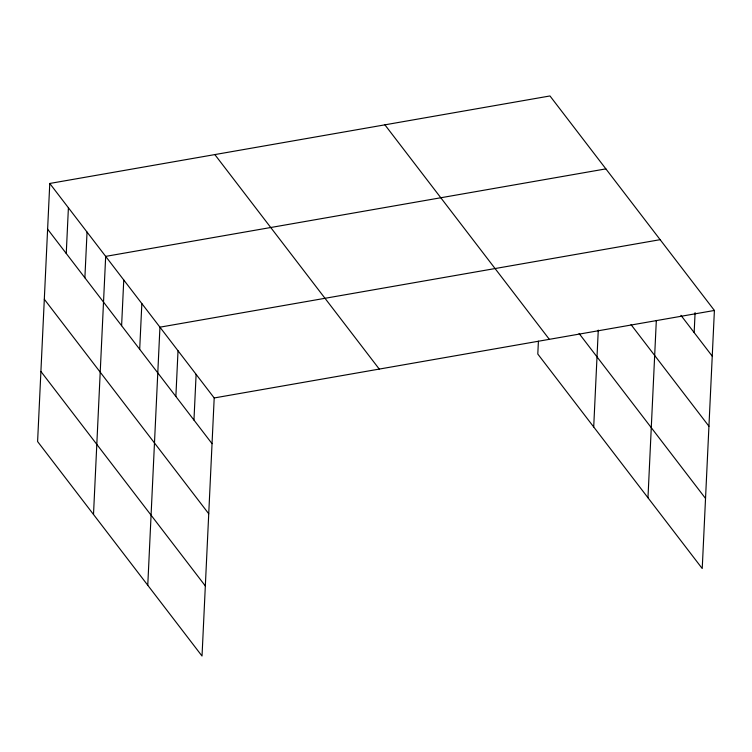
<?xml version="1.0" encoding="UTF-8"?>
<svg xmlns="http://www.w3.org/2000/svg" width="752" height="752" viewBox="0 0 752 752"><rect width="100%" height="100%" fill="white"/><g stroke="black" fill="none" stroke-linecap="round" stroke-linejoin="round"><path stroke-width="1.13" d="M49.773 183.46L37.6 441.546L202.025 656.045L214.198 397.958L49.773 183.46L549.975 95.955L714.4 310.454L702.227 568.54L537.802 354.042L538.404 341.192M66.251 253.48L68.404 207.768M84.882 277.789L87.044 232.077M93.502 514.471L105.675 256.385L605.877 168.88M121.608 325.691L123.76 279.988M139.693 349.295L141.846 303.582M147.768 585.263L159.941 327.176L660.143 239.672M175.865 396.483L178.027 350.77M193.96 420.077L196.112 374.364M593.704 426.967L598.272 330.1M647.97 497.758L656.327 320.418M694.162 332.572L695.092 312.644M214.198 397.958L714.4 310.454M680.936 315.332L712.247 356.166M631.022 324.61L708.939 426.252M579.068 333.474L705.536 498.454M384.902 124.832L549.336 339.331M214.837 154.583L379.262 369.082M47.611 229.172L212.045 443.671M44.312 299.249L208.736 513.757M40.909 371.46L205.334 585.958"/></g></svg>
